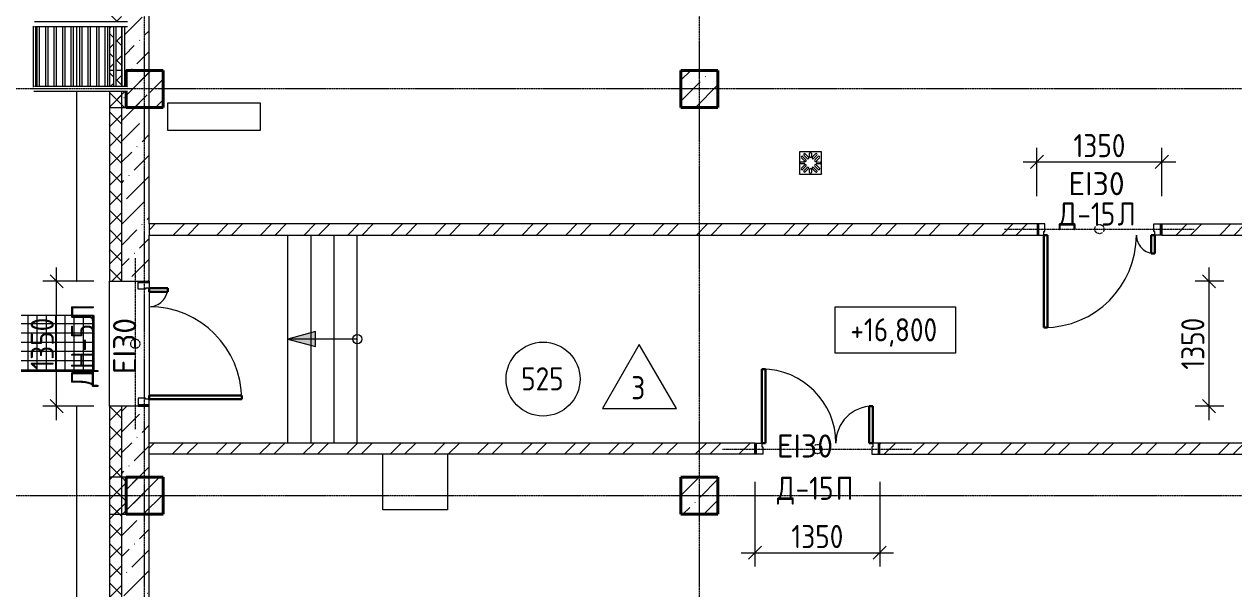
# Model space of a CAD drawing. Header units: millimetres. Extents: x -60946 to 138510, y -262288 to 24501.
# Drawn here: x -4492 to 8587, y -252314 to -246209 of the extents above; entities that cross this region are included whole.
import ezdxf

# ---------------------------------------------------------------- set-up
doc = ezdxf.new("R2010")
doc.units = ezdxf.units.MM
doc.linetypes.add('ADSK_Линия сетки', pattern=[25, 20, -2.5, 0, -2.5])
doc.linetypes.add('ADSK_Невидимые', pattern=[5, 3, -2])
for name, color, linetype, lineweight in [('Аннотация', 7, 'Continuous', 20), ('Двери', 7, 'Continuous', 9), ('Лестницы', 7, 'Continuous', 9), ('Марки дверей', 7, 'Continuous', 20), ('Марки помещений', 7, 'Continuous', 20), ('Несущие колонны', 7, 'Continuous', 18), ('Обобщенные модели', 7, 'ADSK_Невидимые', 18), ('Оборудование', 7, 'Continuous', 18), ('Оси', 7, 'Continuous', 9), ('Отметки', 7, 'Continuous', 9), ('Панели витража', 7, 'Continuous', 9), ('Перекрытие', 7, 'Continuous', 18), ('Размеры', 7, 'Continuous', 9), ('Сантехника', 7, 'Continuous', 18), ('Стены внутренние', 7, 'Continuous', 18), ('Стены наружные', 7, 'Continuous', 18), ('Стены несущие', 7, 'Continuous', 30), ('Стены отделка', 7, 'Continuous', 30), ('Стены штриховка', 7, 'Continuous', 9), ('Стрелки вверх', 7, 'Continuous', 18)]:
    doc.layers.add(name, color=color, linetype=linetype, lineweight=lineweight)
doc.styles.add('GOST Common_2', font='', dxfattribs={"width": 0.9, "height": 250})
doc.styles.add('ISOCPEUR', font='isocpeur.ttf', dxfattribs={"height": 250})
doc.styles.get('GOST Common_2').set_extended_font_data('GOST Common')
doc.dimstyles.new('ADSK_Основной', dxfattribs={"dimscale": 304.8, "dimtxt": 251.428749, "dimasz": 0.463911, "dimexe": 0.492126, "dimexo": 0.984252, "dimgap": 0.164042, "dimtad": 1, "dimdec": 3, "dimrnd": 0.001, "dimdsep": 46, "dimtxsty": 'GOST Common_2', "dimblk1": 'OBLIQUE', "dimblk2": 'OBLIQUE', "dimsah": 1, "dimcen": 0.09, "dimdle": 0.492126, "dimazin": 2, "dimtfac": 1, "dimtdec": 4, "dimtix": 1, "dimtmove": 0, "dimatfit": 3, "dimfxl": 1, "dimtvp": 1, "dimtolj": 1, "dimtzin": 0, "dimlwd": 20, "dimlwe": 20, "dimarcsym": 2})
doc.dimstyles.new('ADSK_Основной_2_5_мм', dxfattribs={"dimscale": 304.8, "dimtxt": 251.428749, "dimasz": 0.463911, "dimexe": 0.492126, "dimexo": 0.984252, "dimgap": 0.098425, "dimtad": 1, "dimrnd": 0.01, "dimdsep": 46, "dimtxsty": 'GOST Common_2', "dimblk1": 'OBLIQUE', "dimblk2": 'OBLIQUE', "dimsah": 1, "dimcen": 0.09, "dimdle": 0.492126, "dimazin": 2, "dimtfac": 1, "dimtdec": 4, "dimtix": 1, "dimtmove": 0, "dimatfit": 3, "dimfxl": 1, "dimtvp": 1, "dimtolj": 1, "dimtzin": 0, "dimlwd": 20, "dimlwe": 20, "dimarcsym": 2})
pattern_1 = [(45, (9.36, -250313.7), (-224.506, 224.506), []), (45, (233.87, -250313.7), (-224.506, 224.506), [396.875, -79.375, 3.353, -76.022])]
pattern_2 = [(45, (9.36, -250313.7), (-106.066, 106.066), []), (135, (9.36, -250313.7), (-106.066, -106.066), [])]
pattern_3 = [(45, (9.36, -250313.7), (-235.732, 235.732), []), (45, (166.5, -250313.7), (-235.732, 235.732), [])]

# ---------------------------------------------------------------- blocks, each defined once
blk = doc.blocks.new('ADSK_КолоннаЖБ_Прямоугольная - 400x400 мм-1807143-Маркировочный 5-й')
at = {"layer": 'Несущие колонны', "lineweight": 40}
for p, q in [((-200, 200), (200, 200)), ((-200, -200), (-200, 200)), ((200, 200), (200, -200)), ((200, -200), (-200, -200))]:
    blk.add_line(p, q, dxfattribs=at)
blk = doc.blocks.new('ADSK_КолоннаЖБ_Прямоугольная - 400x400 мм-V1-Маркировочный 5-й')
at = {"layer": 'Несущие колонны', "lineweight": 40}
for p, q in [((-200, 200), (-25, 200)), ((-200, -200), (-200, 200)), ((25, 200), (200, 200)), ((200, 200), (200, -200)), ((200, -200), (-200, -200))]:
    blk.add_line(p, q, dxfattribs=at)
blk = doc.blocks.new('Дверь двупольная противопожарная наружная - ДН-5Л 1350х2000 Дверной блок двупольный глухой_ противопожарный_ EI30_ левая-2801094-Маркировочный 5-й')
at = {"layer": 'Двери', "lineweight": 30}
for p, q in [((600, 1150), (560, 1150)), ((560, 1150), (560, 150)), ((600, 150), (600, 1150)), ((-600, 350), (-560, 350)), ((-600, 150), (-600, 350)), ((-560, 350), (-560, 150)), ((-560, 150), (-600, 150)), ((560, 150), (600, 150))]:
    blk.add_line(p, q, dxfattribs=at)
at = {"layer": 'Двери'}
for p, q in [((-675, 150), (-660, 150)), ((-675, 30), (-675, 150)), ((-660, 150), (-600, 150)), ((-660, 30), (-660, 150)), ((-660, 150), (-660, 30)), ((-600, 150), (-600, 110)), ((660, 150), (600, 150)), ((600, 150), (600, 110)), ((660, 30), (660, 150)), ((675, 150), (660, 150)), ((660, 150), (660, 30)), ((675, 30), (675, 150)), ((-660, 30), (-675, 30)), ((-590, 30), (-660, 30)), ((-600, 110), (-590, 110)), ((-590, 110), (-590, 30)), ((600, 110), (590, 110)), ((590, 110), (590, 30)), ((590, 30), (660, 30)), ((660, 30), (675, 30))]:
    blk.add_line(p, q, dxfattribs=at)
for centre, radius, start, end in [((600, 150), 1000, 90, 180), ((-600, 150), 200, 360, 90)]:
    blk.add_arc(centre, radius, start, end, dxfattribs=at)
blk = doc.blocks.new('Системная панель - 1_Алюминиевая панель RAL 1013-3095988-Маркировочный 5-й')
at = {"layer": 'Панели витража', "lineweight": 18}
for p, q in [((-1248, 2), (-8498, 2)), ((-1248, -2), (-1248, 2)), ((2157, 2), (102, 2)), ((102, 2), (102, -2)), ((2857, 2), (2207, 2)), ((-8498, -2), (-1248, -2)), ((102, -2), (2157, -2)), ((2207, -2), (2857, -2))]:
    blk.add_line(p, q, dxfattribs=at)
blk = doc.blocks.new('Pozharnaya_lestnitsa - Тип 1-1242896-Маркировочный 5-й')
at = {"layer": 'Оборудование'}
for p, q in [((-275, 1143), (-275, 1010)), ((430, 1158), (-230, 1158)), ((-225, 658), (-225, 1143)), ((-225, 1128), (425, 1128)), ((425, 1118), (-225, 1118)), ((-225, 1088), (425, 1088)), ((425, 1143), (425, 1010)), ((475, 658), (475, 1143)), ((425, 1026), (-225, 1026)), ((-225, 996), (425, 996)), ((425, 934), (-225, 934)), ((-225, 904), (425, 904)), ((425, 842), (-225, 842)), ((-225, 812), (425, 812)), ((-275, 736), (-275, 143)), ((425, 750), (-225, 750)), ((-225, 720), (425, 720)), ((425, 658), (-225, 658)), ((425, 736), (425, 143)), ((-225, 628), (425, 628)), ((425, 566), (-225, 566)), ((-225, 536), (425, 536)), ((425, 474), (-225, 474)), ((-225, 444), (425, 444)), ((-225, 299), (-225, 425)), ((475, 299), (475, 425)), ((425, 382), (-225, 382)), ((-225, 352), (425, 352)), ((425, 290), (-225, 290)), ((-225, 260), (425, 260)), ((-225, 143), (-225, 218)), ((425, 198), (-225, 198)), ((-225, 168), (425, 168)), ((475, 143), (475, 218))]:
    blk.add_line(p, q, dxfattribs=at)
at = {"layer": 'Оборудование', "flags": 128}
for points in [[(-275, 1143), (-275, 1142), (-275, 1141), (-275, 1139), (-275, 1137), (-275, 1133), (-275, 1129), (-275, 1123), (-275, 1118), (-275, 1111), (-275, 1103), (-275, 1095), (-275, 1086), (-275, 1077), (-275, 1067), (-275, 1056), (-275, 1044), (-275, 1032), (-275, 1019), (-275, 1005), (-275, 991), (-275, 977), (-275, 961), (-275, 946), (-275, 930), (-275, 913), (-275, 896), (-275, 879), (-275, 861), (-275, 843), (-275, 824), (-275, 805), (-275, 786), (-275, 767), (-275, 748), (-275, 728), (-275, 708), (-275, 688), (-275, 668), (-275, 648), (-275, 628), (-275, 608), (-275, 588), (-275, 569), (-275, 549), (-275, 529), (-275, 510), (-275, 491), (-275, 472), (-275, 453), (-275, 435), (-275, 417), (-275, 399), (-275, 382), (-275, 365), (-275, 349), (-275, 333), (-275, 317), (-275, 302), (-275, 288), (-275, 274), (-275, 261), (-275, 248), (-275, 236), (-275, 225), (-275, 214), (-275, 204), (-275, 195), (-275, 187), (-275, 179), (-275, 172), (-275, 165), (-275, 160), (-275, 155), (-275, 151), (-275, 148), (-275, 145), (-275, 144), (-275, 143), (-275, 143)], [(-225, 143), (-225, 143), (-225, 144), (-225, 146), (-225, 149), (-225, 153), (-225, 157), (-225, 162), (-225, 168), (-225, 175), (-225, 182), (-225, 191), (-225, 199), (-225, 209), (-225, 219), (-225, 230), (-225, 242), (-225, 254), (-225, 267), (-225, 280), (-225, 295), (-225, 309), (-225, 324), (-225, 340), (-225, 356), (-225, 373), (-225, 390), (-225, 407), (-225, 425), (-225, 443), (-225, 462), (-225, 480), (-225, 500), (-225, 519), (-225, 538), (-225, 558), (-225, 578), (-225, 598), (-225, 618), (-225, 637), (-225, 657), (-225, 677), (-225, 697), (-225, 717), (-225, 737), (-225, 756), (-225, 776), (-225, 795), (-225, 814), (-225, 833), (-225, 851), (-225, 869), (-225, 887), (-225, 904), (-225, 921), (-225, 937), (-225, 953), (-225, 969), (-225, 983), (-225, 998), (-225, 1012), (-225, 1025), (-225, 1037), (-225, 1049), (-225, 1061), (-225, 1071), (-225, 1081), (-225, 1091), (-225, 1099), (-225, 1107), (-225, 1114), (-225, 1120), (-225, 1126), (-225, 1131), (-225, 1135), (-225, 1138), (-225, 1140), (-225, 1142), (-225, 1143), (-225, 1143)], [(425, 1143), (425, 1142), (425, 1141), (425, 1139), (425, 1137), (425, 1133), (425, 1129), (425, 1123), (425, 1118), (425, 1111), (425, 1103), (425, 1095), (425, 1086), (425, 1077), (425, 1067), (425, 1056), (425, 1044), (425, 1032), (425, 1019), (425, 1005), (425, 991), (425, 977), (425, 961), (425, 946), (425, 930), (425, 913), (425, 896), (425, 879), (425, 861), (425, 843), (425, 824), (425, 805), (425, 786), (425, 767), (425, 748), (425, 728), (425, 708), (425, 688), (425, 668), (425, 648), (425, 628), (425, 608), (425, 588), (425, 569), (425, 549), (425, 529), (425, 510), (425, 491), (425, 472), (425, 453), (425, 435), (425, 417), (425, 399), (425, 382), (425, 365), (425, 349), (425, 333), (425, 317), (425, 302), (425, 288), (425, 274), (425, 261), (425, 248), (425, 236), (425, 225), (425, 214), (425, 204), (425, 195), (425, 187), (425, 179), (425, 172), (425, 165), (425, 160), (425, 155), (425, 151), (425, 148), (425, 145), (425, 144), (425, 143), (425, 143)], [(475, 143), (475, 143), (475, 144), (475, 146), (475, 149), (475, 153), (475, 157), (475, 162), (475, 168), (475, 175), (475, 182), (475, 191), (475, 199), (475, 209), (475, 219), (475, 230), (475, 242), (475, 254), (475, 267), (475, 280), (475, 295), (475, 309), (475, 324), (475, 340), (475, 356), (475, 373), (475, 390), (475, 407), (475, 425), (475, 443), (475, 462), (475, 480), (475, 500), (475, 519), (475, 538), (475, 558), (475, 578), (475, 598), (475, 618), (475, 637), (475, 657), (475, 677), (475, 697), (475, 717), (475, 737), (475, 756), (475, 776), (475, 795), (475, 814), (475, 833), (475, 851), (475, 869), (475, 887), (475, 904), (475, 921), (475, 937), (475, 953), (475, 969), (475, 983), (475, 998), (475, 1012), (475, 1025), (475, 1037), (475, 1049), (475, 1061), (475, 1071), (475, 1081), (475, 1091), (475, 1099), (475, 1107), (475, 1114), (475, 1120), (475, 1126), (475, 1131), (475, 1135), (475, 1138), (475, 1140), (475, 1142), (475, 1143), (475, 1143)]]:
    blk.add_lwpolyline(points, dxfattribs=at)
at = {"layer": 'Оборудование'}
for centre, start, end in [((-250, 1143), 165, 180), ((-250, 143), 180, 195), ((-250, 143), 345, 0), ((450, 143), 180, 195), ((450, 143), 345, 360)]:
    blk.add_arc(centre, 25, start, end, dxfattribs=at)
blk = doc.blocks.new('Дверь двупольная  противопожарная - Д-15Л 1350х2200 Дверной блок двупольный глухой_ противопожарный_ EI30_ левая-2742977-Маркировочный 5-й')
at = {"layer": 'Двери', "lineweight": 30}
for p, q in [((600, 1060), (560, 1060)), ((560, 1060), (560, 60)), ((600, 60), (600, 1060)), ((-600, 260), (-560, 260)), ((-600, 60), (-600, 260)), ((-560, 260), (-560, 60)), ((-560, 60), (-600, 60)), ((560, 60), (600, 60))]:
    blk.add_line(p, q, dxfattribs=at)
at = {"layer": 'Двери'}
for p, q in [((-675, 60), (-660, 60)), ((-675, -60), (-675, 60)), ((-660, 60), (-600, 60)), ((-660, -60), (-660, 60)), ((-660, 60), (-660, -60)), ((-600, 60), (-600, 20)), ((-600, 20), (-590, 20)), ((-590, 20), (-590, -60)), ((600, 20), (590, 20)), ((590, 20), (590, -60)), ((660, 60), (600, 60)), ((600, 60), (600, 20)), ((660, -60), (660, 60)), ((675, 60), (660, 60)), ((660, 60), (660, -60)), ((675, -60), (675, 60)), ((-660, -60), (-675, -60)), ((-590, -60), (-660, -60)), ((590, -60), (660, -60)), ((660, -60), (675, -60))]:
    blk.add_line(p, q, dxfattribs=at)
for centre, radius, start, end in [((600, 60), 1000, 90, 180), ((-600, 60), 200, 360, 90)]:
    blk.add_arc(centre, radius, start, end, dxfattribs=at)
blk = doc.blocks.new('Дверь двупольная  противопожарная - Д-15П 1550х2200 Дверной блок двупольный глухой_ противопожарный_ EI30_ правая-2349942-Маркировочный 5-й')
at = {"layer": 'Двери', "lineweight": 30}
for p, q in [((-600, 860), (-560, 860)), ((-600, 60), (-600, 860)), ((-560, 860), (-560, 60)), ((600, 460), (560, 460)), ((560, 460), (560, 60)), ((600, 60), (600, 460)), ((-560, 60), (-600, 60)), ((560, 60), (600, 60))]:
    blk.add_line(p, q, dxfattribs=at)
at = {"layer": 'Двери'}
for p, q in [((-675, 60), (-660, 60)), ((-675, -60), (-675, 60)), ((-660, 60), (-600, 60)), ((-660, -60), (-660, 60)), ((-660, 60), (-660, -60)), ((-600, 60), (-600, 20)), ((-600, 20), (-590, 20)), ((-590, 20), (-590, -60)), ((600, 20), (590, 20)), ((590, 20), (590, -60)), ((660, 60), (600, 60)), ((600, 60), (600, 20)), ((660, -60), (660, 60)), ((675, 60), (660, 60)), ((660, 60), (660, -60)), ((675, -60), (675, 60)), ((-660, -60), (-675, -60)), ((-590, -60), (-660, -60)), ((590, -60), (660, -60)), ((660, -60), (675, -60))]:
    blk.add_line(p, q, dxfattribs=at)
for centre, radius, start, end in [((-600, 60), 800, 360, 90), ((600, 60), 400, 90, 180)]:
    blk.add_arc(centre, radius, start, end, dxfattribs=at)
blk = doc.blocks.new('710_HL_Трап HL616_1H 1_Нет__СантехПрибор_Нет основы_ - 710_HL_Трап HL616_1H 1_Нет__СантехПрибор_Нет основы_-2778976-Маркировочный 5-й')
at = {"layer": 'Сантехника'}
for p, q in [((-120, 120), (-120, -120)), ((120, 120), (-120, 120)), ((-102, 11), (-69, 10)), ((-62, 20), (-98, 56)), ((-84, 70), (-48, 34)), ((-34, 48), (-70, 84)), ((-56, 98), (-20, 62)), ((-9, 70), (-9, 103)), ((11, 103), (11, 70)), ((20, 62), (56, 98)), ((70, 84), (34, 48)), ((48, 34), (84, 70)), ((98, 56), (62, 20)), ((71, 10), (104, 9)), ((120, -120), (120, 120)), ((-120, -120), (120, -120)), ((-70, -10), (-102, -9)), ((-98, -56), (-62, -20)), ((-48, -34), (-84, -70)), ((-70, -84), (-34, -48)), ((-20, -62), (-56, -98)), ((-9, -103), (-9, -70)), ((11, -70), (11, -103)), ((56, -98), (20, -62)), ((34, -48), (70, -84)), ((84, -70), (48, -34)), ((62, -20), (98, -56)), ((104, -11), (71, -10))]:
    blk.add_line(p, q, dxfattribs=at)
for centre, start, end in [((-102, 1), 89.6219, 269.6219), ((-91, 63), 45, 225), ((-63, 91), 45, 225), ((-70, 0), 269.6219, 89.6219), ((-55, 27), 225, 45), ((-27, 55), 225, 45), ((1, 103), 0, 180), ((1, 70), 180, 360), ((27, 55), 135, 315), ((55, 27), 135, 315), ((63, 91), 315, 135), ((71, 0), 89.6219, 269.6219), ((91, 63), 315, 135), ((104, -1), 269.6219, 89.6219), ((-91, -63), 135, 315), ((-63, -91), 135, 315), ((-55, -27), 315, 135), ((-27, -55), 315, 135), ((1, -70), 0, 180), ((1, -103), 180, 360), ((27, -55), 45, 225), ((55, -27), 45, 225), ((63, -91), 225, 45), ((91, -63), 225, 45)]:
    blk.add_arc(centre, 10, start, end, dxfattribs=at)
for points, knots in [([(-118, 118), (-118, 118), (-118, 118), (-119, 119), (-119, 119), (-119, 119), (-119, 119), (-119, 119), (-120, 120), (-120, 120), (-120, 120), (-120, 120), (-120, 120), (-120, 120), (-120, 120)], [0, 0, 0, 0, 0.142857, 0.285714, 0.357143, 0.428571, 0.5, 0.571429, 0.642857, 0.714286, 0.785714, 0.857143, 0.928571, 1, 1, 1, 1]), ([(120, 120), (120, 120), (120, 120), (120, 120), (120, 120), (120, 120), (120, 120), (119, 119), (119, 119), (119, 119), (119, 119), (119, 119), (118, 118), (118, 118), (118, 118)], [0, 0, 0, 0, 0.071429, 0.142857, 0.214286, 0.285714, 0.357143, 0.428571, 0.5, 0.571429, 0.642857, 0.714286, 0.857143, 1, 1, 1, 1]), ([(-120, -120), (-120, -120), (-120, -120), (-120, -120), (-120, -120), (-120, -120), (-120, -120), (-119, -119), (-119, -119), (-119, -119), (-119, -119), (-119, -119), (-118, -118), (-118, -118), (-118, -118)], [0, 0, 0, 0, 0.071429, 0.142857, 0.214286, 0.285714, 0.357143, 0.428571, 0.5, 0.571429, 0.642857, 0.714286, 0.857143, 1, 1, 1, 1]), ([(118, -118), (118, -118), (118, -118), (119, -119), (119, -119), (119, -119), (119, -119), (119, -119), (120, -120), (120, -120), (120, -120), (120, -120), (120, -120), (120, -120), (120, -120)], [0, 0, 0, 0, 0.142857, 0.285714, 0.357143, 0.428571, 0.5, 0.571429, 0.642857, 0.714286, 0.785714, 0.857143, 0.928571, 1, 1, 1, 1])]:
    blk.add_open_spline(points, degree=3, knots=knots, dxfattribs=at)
blk = doc.blocks.new('TN_Дорожка_ брусчатка - Дорожка_ брусчатка 50 мм-3128622-Маркировочный 5-й')
at = {"layer": 'Оборудование', "lineweight": 9}
h = blk.add_hatch(dxfattribs=at)
h.set_pattern_fill('FP_29', color=256, style=0, pattern_type=2)
h.set_pattern_definition([(0, (-4550.76, 654.41), (0, 100), []), (90, (-4550.76, 654.41), (-99.989, 6e-15), [])])
h.paths.add_polyline_path([(-3751, 354), (-3751, 954), (-4535, 954), (-4535, 354)])
at = {"layer": 'Оборудование'}
for p, q in [((-3751, 954), (-4536, 954)), ((-3751, 354), (-3751, 954)), ((-3751, 954), (-3750, 954)), ((-3750, 954), (-3750, 354)), ((-4536, 354), (-3751, 354)), ((-3750, 354), (-3751, 354))]:
    blk.add_line(p, q, dxfattribs=at)
blk = doc.blocks.new('BS_Перемычка металлическая - BS_Перемычка металлическая-3899641-Маркировочный 5-й')
at = {"layer": 'Обобщенные модели', "linetype": 'ADSK_Невидимые', "lineweight": 18}
blk.add_line((-1025, 0), (1025, 0), dxfattribs=at)
blk.add_circle((0, 0), 50, dxfattribs=at)
blk = doc.blocks.new('BS_Перемычка металлическая - BS_Перемычка металлическая-3930218-Маркировочный 5-й')
at = {"layer": 'Обобщенные модели', "linetype": 'ADSK_Невидимые', "lineweight": 18}
blk.add_line((-925, 0), (925, 0), dxfattribs=at)
blk.add_circle((0, 0), 50, dxfattribs=at)
blk = doc.blocks.new('ADSK_Марка_Помещение_ОдноЗначение - Номер-159740-Маркировочный 5-й')
at = {"layer": 'Марки помещений'}
blk.add_circle((0, 0), 4, dxfattribs=at)
blk = doc.blocks.new('ADSK_Марка_Помещение_ТипПола_ГОСТ21-501-2011 - Отделка пола-1456712-Маркировочный 5-й')
at = {"layer": 'Марки помещений'}
for p, q in [((0, 6.93), (-3.96, 0)), ((4.04, 0), (0, 6.93)), ((-3.96, 0), (4.04, 0))]:
    blk.add_line(p, q, dxfattribs=at)
blk = doc.blocks.new('_Oblique')
at = {"color": 0, "linetype": 'ByBlock', "lineweight": -2}
blk.add_line((-0.5, -0.5), (0.5, 0.5), dxfattribs=at)
blk = doc.blocks.new('*D6861')
at = {"layer": 'Defpoints', "color": 0, "transparency": 16777216}
for p in [(-4142, -248989), (-3441, -248989), (-3441, -250339)]:
    blk.add_point(p, dxfattribs=at)
at = {"layer": 'Размеры', "color": 0, "lineweight": 20, "transparency": 16777216}
for p, q in [((-4142, -250489), (-4142, -248839)), ((-3741, -248989), (-4292, -248989)), ((-3741, -250339), (-4292, -250339))]:
    blk.add_line(p, q, dxfattribs=at)
at = {"layer": 'Размеры', "color": 0, "lineweight": 20, "transparency": 16777216, "xscale": 141.4, "yscale": 141.4, "zscale": 141.4}
for p, rotation in [((-4142, -248989), 90), ((-4142, -250339), 270)]:
    blk.add_blockref('_Oblique', p, dxfattribs=dict(at, rotation=rotation))
at = {"layer": 'Размеры', "color": 0, "lineweight": 9, "transparency": 16777216, "insert": (-4297, -249664), "char_height": 250, "width": 700.59, "attachment_point": 5, "rotation": 90, "style": 'GOST Common_2'}
blk.add_mtext('\\A1;1350', dxfattribs=at)
blk = doc.blocks.new('*D6853')
at = {"layer": 'Defpoints', "color": 0, "transparency": 16777216}
for p in [(7809, -247697), (6459, -248369), (7809, -248369)]:
    blk.add_point(p, dxfattribs=at)
at = {"layer": 'Размеры', "color": 0, "lineweight": 20, "transparency": 16777216}
for p, q in [((6459, -248069), (6459, -247547)), ((7809, -248069), (7809, -247547)), ((6309, -247697), (7959, -247697))]:
    blk.add_line(p, q, dxfattribs=at)
at = {"layer": 'Размеры', "color": 0, "lineweight": 20, "transparency": 16777216, "xscale": 141.4, "yscale": 141.4, "zscale": 141.4, "rotation": 180}
blk.add_blockref('_Oblique', (6459, -247697), dxfattribs=at)
at = {"layer": 'Размеры', "color": 0, "lineweight": 20, "transparency": 16777216, "xscale": 141.4, "yscale": 141.4, "zscale": 141.4}
blk.add_blockref('_Oblique', (7809, -247697), dxfattribs=at)
at = {"layer": 'Размеры', "color": 0, "lineweight": 9, "transparency": 16777216, "insert": (7134, -247522), "char_height": 250, "width": 700.59, "attachment_point": 5, "style": 'GOST Common_2'}
blk.add_mtext('\\A1;1350', dxfattribs=at)
blk = doc.blocks.new('*D6854')
at = {"layer": 'Defpoints', "color": 0, "transparency": 16777216}
for p in [(3409, -250859), (4759, -250859), (4759, -251924)]:
    blk.add_point(p, dxfattribs=at)
at = {"layer": 'Размеры', "color": 0, "lineweight": 20, "transparency": 16777216}
for p, q in [((3409, -251159), (3409, -252074)), ((4759, -251159), (4759, -252074)), ((3259, -251924), (4909, -251924))]:
    blk.add_line(p, q, dxfattribs=at)
at = {"layer": 'Размеры', "color": 0, "lineweight": 20, "transparency": 16777216, "xscale": 141.4, "yscale": 141.4, "zscale": 141.4, "rotation": 180}
blk.add_blockref('_Oblique', (3409, -251924), dxfattribs=at)
at = {"layer": 'Размеры', "color": 0, "lineweight": 20, "transparency": 16777216, "xscale": 141.4, "yscale": 141.4, "zscale": 141.4}
blk.add_blockref('_Oblique', (4759, -251924), dxfattribs=at)
at = {"layer": 'Размеры', "color": 0, "lineweight": 9, "transparency": 16777216, "insert": (4084, -251749), "char_height": 250, "width": 700.59, "attachment_point": 5, "style": 'GOST Common_2'}
blk.add_mtext('\\A1;1350', dxfattribs=at)
blk = doc.blocks.new('*D6857')
at = {"layer": 'Defpoints', "color": 0, "transparency": 16777216}
for p in [(8779, -248989), (8319, -250339), (8779, -250339)]:
    blk.add_point(p, dxfattribs=at)
at = {"layer": 'Размеры', "color": 0, "lineweight": 20, "transparency": 16777216}
for p, q in [((8319, -248839), (8319, -250489)), ((8479, -248989), (8169, -248989)), ((8479, -250339), (8169, -250339))]:
    blk.add_line(p, q, dxfattribs=at)
at = {"layer": 'Размеры', "color": 0, "lineweight": 20, "transparency": 16777216, "xscale": 141.4, "yscale": 141.4, "zscale": 141.4}
for p, rotation in [((8319, -248989), 90), ((8319, -250339), 270)]:
    blk.add_blockref('_Oblique', p, dxfattribs=dict(at, rotation=rotation))
at = {"layer": 'Размеры', "color": 0, "lineweight": 9, "transparency": 16777216, "insert": (8144, -249664), "char_height": 250, "width": 700.59, "attachment_point": 5, "rotation": 90, "style": 'GOST Common_2'}
blk.add_mtext('\\A1;1350', dxfattribs=at)
blk = doc.blocks.new('Высотные отметки - Рамка-12095-Маркировочный 5-й')
at = {"layer": 'Аннотация', "lineweight": 20}
for p, q in [((-6.5, 0), (-6.5, 5)), ((-6.5, 5), (6.5, 5)), ((6.5, 5), (6.5, 0)), ((6.5, 0), (-6.5, 0))]:
    blk.add_line(p, q, dxfattribs=at)

msp = doc.modelspace()

# ---------------------------------------------------------------- hatches: boundary and pattern name
at = {"layer": 'Несущие колонны', "lineweight": 9}
h = msp.add_hatch(dxfattribs=at)
h.set_pattern_fill('FP_1', color=256, style=0, pattern_type=2)
h.set_pattern_definition(pattern_1)
h.paths.add_polyline_path([(-2990.6385, -247108.7359), (-2990.6385, -246708.7359), (-3390.6385, -246708.7359), (-3390.6385, -246883.7359), (-3374.1547, -246884.5933), (-3365.3935, -246889.1916), (-3360.7021, -246894.0018), (-3357.6483, -246899.4699), (-3356.249, -246904.0986), (-3355.6385, -246908.7359), (-3357.6585, -246918.0266), (-3360.7847, -246923.5775), (-3366.1006, -246928.8228), (-3371.2052, -246931.6568), (-3375.7971, -246932.9943), (-3390.6385, -246933.7359), (-3390.6385, -247108.7359), (-3154.4525, -247108.7359)])
h = msp.add_hatch(dxfattribs=at)
h.set_pattern_fill('FP_1', color=256, style=0, pattern_type=2)
h.set_pattern_definition(pattern_1)
h.paths.add_polyline_path([(2609.3615, -247108.7359), (3009.3615, -247108.7359), (3009.3615, -246708.7359), (2609.3615, -246708.7359)])
h = msp.add_hatch(dxfattribs=at)
h.set_pattern_fill('FP_1', color=256, style=0, pattern_type=2)
h.set_pattern_definition(pattern_1)
h.paths.add_polyline_path([(-3390.6385, -251508.7359), (-2990.6385, -251508.7359), (-2990.6385, -251108.7359), (-3390.6385, -251108.7359)])
h = msp.add_hatch(dxfattribs=at)
h.set_pattern_fill('FP_1', color=256, style=0, pattern_type=2)
h.set_pattern_definition(pattern_1)
h.paths.add_polyline_path([(2609.3615, -251508.7359), (3009.3615, -251508.7359), (3009.3615, -251108.7359), (2609.3615, -251108.7359)])
at = {"layer": 'Стены внутренние', "lineweight": 9}
h = msp.add_hatch(dxfattribs=at)
h.set_pattern_fill('FP_2', color=256, style=0, pattern_type=2)
h.set_pattern_definition([(45, (9.36, -250313.7), (84.1895, 308.696), [396.875, -79.375, 3.353, -76.022])])
h.paths.add_polyline_path([(-3390.6385, -257108.7359), (-3140.6385, -257108.7359), (-3140.6385, -250338.7359), (-3440.6385, -250338.7359), (-3440.6385, -257108.7359)])
h.paths.add_polyline_path([(-3440.6385, -248988.7359), (-3140.6385, -248988.7359), (-3140.6385, -241108.7359), (-3440.6385, -241108.7359), (-3440.6385, -246183.7359), (-3374.1547, -246184.5933), (-3365.3935, -246189.1916), (-3360.7021, -246194.0018), (-3357.6483, -246199.4699), (-3356.249, -246204.0986), (-3355.6385, -246208.7359), (-3357.6585, -246218.0266), (-3360.7847, -246223.5775), (-3366.1006, -246228.8228), (-3371.2052, -246231.6568), (-3376.3102, -246233.029), (-3380.6385, -246233.7359), (-3405.6385, -246233.7359), (-3405.6385, -246883.7359), (-3374.1547, -246884.5933), (-3365.3935, -246889.1916), (-3360.7021, -246894.0018), (-3357.6483, -246899.4699), (-3356.249, -246904.0986), (-3355.6385, -246908.7359), (-3357.6585, -246918.0266), (-3360.7847, -246923.5775), (-3366.1006, -246928.8228), (-3371.2052, -246931.6568), (-3375.7971, -246932.9943), (-3380.6385, -246933.7359), (-3440.6385, -246933.7359), (-3440.6385, -247220.452)])
h.paths.add_polyline_path([(-3435.6385, -246883.7359), (-3435.6385, -246233.7359), (-3440.6385, -246233.7359), (-3440.6385, -246883.7359)])
h = msp.add_hatch(dxfattribs=at)
h.set_pattern_fill('FP_9', color=256, style=0, pattern_type=2)
h.set_pattern_definition(pattern_3)
h.paths.add_polyline_path([(6459.3615, -248488.7359), (6459.3615, -248368.7359), (-3140.6385, -248368.7359), (-3140.6385, -248488.7359), (5148.0505, -248488.7359)])
h.paths.add_polyline_path([(7809.3615, -248488.7359), (8809.3615, -248488.7359), (8809.3615, -248368.7359), (7809.3615, -248368.7359)])
h = msp.add_hatch(dxfattribs=at)
h.set_pattern_fill('FP_9', color=256, style=0, pattern_type=2)
h.set_pattern_definition(pattern_3)
h.paths.add_polyline_path([(-3140.6385, -250858.7359), (3409.3615, -250858.7359), (3409.3615, -250738.7359), (-3140.6385, -250738.7359)])
h.paths.add_polyline_path([(8809.3615, -250858.7359), (8809.3615, -250738.7359), (4759.3615, -250738.7359), (4759.3615, -250858.7359), (8035.8776, -250858.7359)])
at = {"layer": 'Стены наружные', "lineweight": 9}
h = msp.add_hatch(dxfattribs=at)
h.set_pattern_fill('FP_4', color=256, style=0, pattern_type=2)
h.set_pattern_definition(pattern_2)
h.paths.add_polyline_path([(-3440.6385, -257108.7359), (-3440.6385, -250338.7359), (-3570.6385, -250338.7359), (-3570.6385, -257108.7359), (-3515.4309, -257108.7359)])
h.paths.add_polyline_path([(-3570.6385, -248988.7359), (-3440.6385, -248988.7359), (-3440.6385, -246933.7359), (-3570.6385, -246933.7759), (-3570.6385, -247220.452)])
h.paths.add_polyline_path([(-3493.245, -246883.7359), (-3440.6385, -246883.7359), (-3440.6385, -246233.7359), (-3497.6385, -246233.7359), (-3497.6385, -246883.7359), (-3494.2365, -246883.7359)])
h.paths.add_polyline_path([(-3537.8263, -246883.7359), (-3527.6385, -246883.7359), (-3527.6385, -246233.7359), (-3570.6385, -246233.7359), (-3570.6385, -246883.7359)])
h.paths.add_polyline_path([(-3537.2076, -246183.7359), (-3440.6385, -246183.7359), (-3440.6385, -241108.7359), (-3570.6385, -241108.7359), (-3570.6385, -246183.7359), (-3537.8263, -246183.7359)])
h = msp.add_hatch(dxfattribs=at)
h.set_pattern_fill('FP_4', color=256, style=0, pattern_type=2)
h.set_pattern_definition(pattern_2)
h.paths.add_polyline_path([(-3390.6385, -247108.7359), (-3390.6385, -246933.7359), (-3570.6385, -246933.7759), (-3570.6385, -247108.7359), (-3515.4309, -247108.7359)])
h.paths.add_polyline_path([(-3435.6385, -246883.7359), (-3435.6385, -246708.7359), (-3497.6385, -246708.7359), (-3497.6385, -246883.7359), (-3455.2726, -246883.7359)])
h.paths.add_polyline_path([(-3405.6385, -246883.7359), (-3390.6385, -246883.7359), (-3390.6385, -246708.7359), (-3405.6385, -246708.7359)])
h.paths.add_polyline_path([(-3537.8263, -246883.7359), (-3527.6385, -246883.7359), (-3527.6385, -246708.7359), (-3570.6385, -246708.7359), (-3570.6385, -246883.7359)])
h = msp.add_hatch(dxfattribs=at)
h.set_pattern_fill('FP_4', color=256, style=0, pattern_type=2)
h.set_pattern_definition(pattern_2)
h.paths.add_polyline_path([(-3515.4309, -251508.7359), (-3390.6385, -251508.7359), (-3390.6385, -251108.7359), (-3570.6385, -251108.7359), (-3570.6385, -251508.7359)])
at = {"layer": 'Стрелки вверх'}
msp.add_hatch(color=256, dxfattribs=at).paths.add_polyline_path([(-1340.6385, -249694.1206), (-1340.6385, -249533.3511), (-1640.6385, -249613.7359)])

# ---------------------------------------------------------------- linework, layer by layer
at = {"layer": 'Лестницы'}
for p, q in [((-1640.6385, -250738.7359), (-1640.6385, -248488.7359)), ((-1640.6385, -250738.7359), (-1640.6385, -248488.7359)), ((-1390.6385, -250738.7359), (-1390.6385, -248488.7359)), ((-1390.6385, -250738.7359), (-1390.6385, -248488.7359)), ((-1140.6385, -250738.7359), (-1140.6385, -248488.7359)), ((-1140.6385, -250738.7359), (-1140.6385, -248488.7359)), ((-890.6385, -250738.7359), (-890.6385, -248488.7359)), ((-890.6385, -250738.7359), (-890.6385, -248488.7359))]:
    msp.add_line(p, q, dxfattribs=at)
at = {"layer": 'Несущие колонны', "lineweight": 9}
for p, q in [((-2990.6385, -246708.7359), (-3390.6385, -246708.7359)), ((-3390.6385, -246708.7359), (-3390.6385, -246883.7359)), ((-2990.6385, -247108.7359), (-2990.6385, -246708.7359)), ((3009.3615, -246708.7359), (2609.3615, -246708.7359)), ((2609.3615, -247108.7359), (2609.3615, -246708.7359)), ((3009.3615, -246708.7359), (3009.3615, -247108.7359)), ((-3390.6385, -246933.7359), (-3390.6385, -247108.7359)), ((-3390.6385, -247108.7359), (-2990.6385, -247108.7359)), ((3009.3615, -247108.7359), (2609.3615, -247108.7359)), ((-2990.6385, -251108.7359), (-3390.6385, -251108.7359)), ((-3390.6385, -251108.7359), (-3390.6385, -251508.7359)), ((-2990.6385, -251508.7359), (-2990.6385, -251108.7359)), ((3009.3615, -251108.7359), (2609.3615, -251108.7359)), ((2609.3615, -251508.7359), (2609.3615, -251108.7359)), ((3009.3615, -251108.7359), (3009.3615, -251508.7359)), ((-3390.6385, -251508.7359), (-2990.6385, -251508.7359)), ((3009.3615, -251508.7359), (2609.3615, -251508.7359))]:
    msp.add_line(p, q, dxfattribs=at)
at = {"layer": 'Оси', "color": 253, "linetype": 'ADSK_Линия сетки', "lineweight": 5, "true_color": 0xaaaaaa}
for p, q in [((-3190.6385, -261287.5872), (-3190.6385, -225812.7907)), ((2809.3615, -261287.5872), (2809.3615, -240286.2598)), ((62528.5982, -246908.7359), (-25230.7352, -246908.7359)), ((62528.5982, -251308.7359), (-25230.7352, -251308.7359))]:
    msp.add_line(p, q, dxfattribs=at)
at = {"layer": 'Перекрытие'}
for p, q in [((-2940.6385, -247058.7359), (-1940.6385, -247058.7359)), ((-2940.6385, -247358.7359), (-2940.6385, -247058.7359)), ((-1940.6385, -247058.7359), (-1940.6385, -247358.7359)), ((-1940.6385, -247358.7359), (-2940.6385, -247358.7359)), ((-615.6385, -251458.7359), (-615.6385, -250858.7359)), ((84.3615, -250858.7359), (84.3615, -251458.7359)), ((84.3615, -251458.7359), (-615.6385, -251458.7359))]:
    msp.add_line(p, q, dxfattribs=at)
at = {"layer": 'Стены внутренние', "lineweight": 5}
msp.add_line((-3140.6385, -249103.7359), (-3140.6385, -250223.7359), dxfattribs=at)
at = {"layer": 'Стены наружные', "lineweight": 9}
msp.add_line((-3570.6385, -250338.7359), (-3570.6385, -248988.7359), dxfattribs=at)
at = {"layer": 'Стены несущие', "lineweight": 9}
for p, q in [((-3140.6385, -248368.7359), (-3140.6385, -241108.7359)), ((6459.3615, -248368.7359), (-3140.6385, -248368.7359)), ((7809.3615, -248368.7359), (8809.3615, -248368.7359)), ((-3140.6385, -248988.7359), (-3140.6385, -248488.7359)), ((-3140.6385, -248488.7359), (6459.3615, -248488.7359)), ((7809.3615, -248488.7359), (8809.3615, -248488.7359)), ((-3440.6385, -248988.7359), (-3260.6385, -248988.7359)), ((-3260.6385, -250338.7359), (-3440.6385, -250338.7359)), ((-3140.6385, -250738.7359), (-3140.6385, -250338.7359)), ((3409.3615, -250738.7359), (-3140.6385, -250738.7359)), ((-3140.6385, -257108.7359), (-3140.6385, -250858.7359)), ((3409.3615, -250858.7359), (-3140.6385, -250858.7359)), ((8809.3615, -250738.7359), (4759.3615, -250738.7359)), ((4759.3615, -250858.7359), (8809.3615, -250858.7359))]:
    msp.add_line(p, q, dxfattribs=at)
at = {"layer": 'Стены отделка', "lineweight": 9}
for p, q in [((-3570.6385, -246233.7359), (-3570.6385, -246883.7359)), ((-3527.4925, -246708.7359), (-3570.6385, -246708.7359)), ((-3435.4925, -246708.7359), (-3497.7845, -246708.7359)), ((-3390.6385, -246708.7359), (-3405.7845, -246708.7359)), ((-3390.6385, -246883.7359), (-3390.6385, -246708.7359)), ((-3570.6385, -246933.7359), (-3570.6385, -248988.7359)), ((-3390.6385, -247108.7359), (-3390.6385, -246933.7359)), ((-3570.6385, -247108.7359), (-3390.6385, -247108.7359)), ((-3570.6385, -248988.7359), (-3440.6385, -248988.7359)), ((-3440.6385, -250338.7359), (-3570.6385, -250338.7359)), ((-3570.6385, -250338.7359), (-3570.6385, -257178.7359)), ((-3390.6385, -251108.7359), (-3570.6385, -251108.7359)), ((-3390.6385, -251508.7359), (-3390.6385, -251108.7359)), ((-3570.6385, -251508.7359), (-3390.6385, -251508.7359))]:
    msp.add_line(p, q, dxfattribs=at)
at = {"layer": 'Стены штриховка', "lineweight": 9}
for p, q in [((-3440.6385, -246233.7359), (-3440.6385, -246883.7359)), ((-3440.6385, -246933.7359), (-3440.6385, -248988.7359)), ((-3140.6385, -248368.7359), (-3140.6385, -248488.7359)), ((-3440.6385, -250338.7359), (-3440.6385, -257108.7359)), ((-3140.6385, -250858.7359), (-3140.6385, -250738.7359))]:
    msp.add_line(p, q, dxfattribs=at)
at = {"layer": 'Стрелки вверх'}
for p, q in [((-1340.6385, -249533.3511), (-1640.6385, -249613.7359)), ((-1340.6385, -249694.1206), (-1340.6385, -249533.3511)), ((-1390.6385, -249613.7359), (-1640.6385, -249613.7359)), ((-1640.6385, -249613.7359), (-1340.6385, -249694.1206)), ((-1140.6385, -249613.7359), (-1390.6385, -249613.7359)), ((-890.6385, -249613.7359), (-1140.6385, -249613.7359))]:
    msp.add_line(p, q, dxfattribs=at)
msp.add_circle((-890.6385, -249613.7359), 50, dxfattribs=at)

# ---------------------------------------------------------------- block references
at = {"layer": 'Двери', "color": 8, "true_color": 0x7f7f7f}
for name, p, rotation in [('Дверь двупольная  противопожарная - Д-15Л 1350х2200 Дверной блок двупольный глухой_ противопожарный_ EI30_ левая-2742977-Маркировочный 5-й', (7134.3615, -248428.7359), 180), ('Дверь двупольная противопожарная наружная - ДН-5Л 1350х2000 Дверной блок двупольный глухой_ противопожарный_ EI30_ левая-2801094-Маркировочный 5-й', (-3290.6385, -249663.7359), 269.9999999999997)]:
    msp.add_blockref(name, p, dxfattribs=dict(at, rotation=rotation))
msp.add_blockref('Дверь двупольная  противопожарная - Д-15П 1550х2200 Дверной блок двупольный глухой_ противопожарный_ EI30_ правая-2349942-Маркировочный 5-й', (4084.3615, -250798.7359), dxfattribs=at)
at = {"layer": 'Марки помещений', "xscale": 99.99999999999993, "yscale": 99.99999999999993, "zscale": 99.99999999999993}
for name, p in [('ADSK_Марка_Помещение_ОдноЗначение - Номер-159740-Маркировочный 5-й', (1118.2027, -250046.4426)), ('ADSK_Марка_Помещение_ТипПола_ГОСТ21-501-2011 - Отделка пола-1456712-Маркировочный 5-й', (2157.0233, -250364.817))]:
    msp.add_blockref(name, p, dxfattribs=at)
at = {"layer": 'Несущие колонны', "lineweight": 40, "rotation": 89.9999999999999}
for name, p in [('ADSK_КолоннаЖБ_Прямоугольная - 400x400 мм-V1-Маркировочный 5-й', (-3190.6385, -246908.7359)), ('ADSK_КолоннаЖБ_Прямоугольная - 400x400 мм-1807143-Маркировочный 5-й', (2809.3615, -246908.7359)), ('ADSK_КолоннаЖБ_Прямоугольная - 400x400 мм-1807143-Маркировочный 5-й', (-3190.6385, -251308.7359)), ('ADSK_КолоннаЖБ_Прямоугольная - 400x400 мм-1807143-Маркировочный 5-й', (2809.3615, -251308.7359))]:
    msp.add_blockref(name, p, dxfattribs=at)
at = {"layer": 'Обобщенные модели', "linetype": 'ADSK_Невидимые', "lineweight": 18}
for p in [(7134.3615, -248424.2359), (4084.3615, -250803.2359)]:
    msp.add_blockref('BS_Перемычка металлическая - BS_Перемычка металлическая-3899641-Маркировочный 5-й', p, dxfattribs=at)
at = {"layer": 'Обобщенные модели', "linetype": 'ADSK_Невидимые', "lineweight": 18, "rotation": 269.9999999999995}
msp.add_blockref('BS_Перемычка металлическая - BS_Перемычка металлическая-3930218-Маркировочный 5-й', (-3290.6385, -249663.7359), dxfattribs=at)
at = {"layer": 'Оборудование', "rotation": 89.99999999999748}
msp.add_blockref('Pozharnaya_lestnitsa - Тип 1-1242896-Маркировочный 5-й', (-3237.7416, -246658.7359), dxfattribs=at)
at = {"layer": 'Оборудование'}
msp.add_blockref('TN_Дорожка_ брусчатка - Дорожка_ брусчатка 50 мм-3128622-Маркировочный 5-й', (9.3615, -250313.7049), dxfattribs=at)
at = {"layer": 'Отметки', "lineweight": 20, "xscale": 99.99999999999993, "yscale": 99.99999999999993, "zscale": 99.99999999999993}
msp.add_blockref('Высотные отметки - Рамка-12095-Маркировочный 5-й', (4926.6571, -249765.4331), dxfattribs=at)
at = {"layer": 'Панели витража', "rotation": 89.99999999999862}
msp.add_blockref('Системная панель - 1_Алюминиевая панель RAL 1013-3095988-Маркировочный 5-й', (-3925.6385, -249090.331), dxfattribs=at)
at = {"layer": 'Сантехника'}
msp.add_blockref('710_HL_Трап HL616_1H 1_Нет__СантехПрибор_Нет основы_ - 710_HL_Трап HL616_1H 1_Нет__СантехПрибор_Нет основы_-2778976-Маркировочный 5-й', (4009.3615, -247708.7359), dxfattribs=at)

# ---------------------------------------------------------------- texts
at = {"layer": 'Марки дверей', "color": 1, "lineweight": 5, "true_color": 0xff0000, "char_height": 250, "width": 737.5525, "attachment_point": 1, "style": 'ISOCPEUR'}
for insert in [(6799.9912, -247808.3358), (3646.6412, -250645.1821)]:
    msp.add_mtext('EI30', dxfattribs=dict(at, insert=insert))
at = {"layer": 'Марки дверей', "lineweight": 5, "char_height": 250, "attachment_point": 1, "style": 'GOST Common_2'}
for s, insert, width in [('\\fGOST Common|b0|i0|c204|p34|;\\W.9;Д', (6693.4912, -248135.8279), 245.316375), ('-15', (6895.8975, -248135.8279), 526.708687), ('\\fGOST Common|b0|i0|c204|p34|;\\W.9;Л', (7330.4756, -248135.8279), 223.670812), ('\\fGOST Common|b0|i0|c204|p34|;\\W.9;Д', (3646.6412, -251102.1092), 245.316375), ('-15', (3849.0475, -251102.1092), 526.708687), ('\\fGOST Common|b0|i0|c204|p34|;\\W.9;П', (4283.6256, -251102.1092), 216.455625)]:
    msp.add_mtext(s, dxfattribs=dict(at, insert=insert, width=width))
at = {"layer": 'Марки дверей', "lineweight": 5, "char_height": 250, "attachment_point": 1, "rotation": 90, "style": 'GOST Common_2'}
for s, insert, width in [('\\fGOST Common|b0|i0|c204|p34|;\\W.9;Л', (-3987.2583, -249428.5867), 223.670812), ('-5', (-3987.2583, -249750.0554), 389.620125), ('ДН', (-3987.2583, -250131.0554), 461.772)]:
    msp.add_mtext(s, dxfattribs=dict(at, insert=insert, width=width))
at = {"layer": 'Марки дверей', "color": 1, "lineweight": 5, "true_color": 0xff0000, "insert": (-3531.1854, -249992.1554), "char_height": 250, "width": 737.5525, "attachment_point": 1, "rotation": 90, "style": 'ISOCPEUR'}
msp.add_mtext('EI30', dxfattribs=at)
at = {"layer": 'Марки помещений', "lineweight": 9, "char_height": 250, "attachment_point": 1, "style": 'GOST Common_2'}
for s, insert, width in [('525', (881.9454, -249918.7175), 584.430187), ('\\fGOST Common|b0|i0|c204|p34|;\\W.9;3', (2071.691, -250014.8078), 194.810062)]:
    msp.add_mtext(s, dxfattribs=dict(at, insert=insert, width=width))
at = {"layer": 'Отметки', "lineweight": 20, "insert": (4441.4109, -249388.7261), "char_height": 250, "width": 1164.590943, "attachment_point": 1, "line_spacing_factor": 1.022761, "style": 'GOST Common_2'}
msp.add_mtext('+16,800', dxfattribs=at)

# ---------------------------------------------------------------- dimensions: what is measured, and where the dimension line sits
at = {"layer": 'Размеры', "lineweight": 9}
for base, p1, p2, picture, middle in [((7809.3615, -247696.586), (6459.3615, -248368.7359), (7809.3615, -248368.7359), '*D6853', (7134.3615, -247521.586)), ((4759.3615, -251924.371), (3409.3615, -250858.7359), (4759.3615, -250858.7359), '*D6854', (4084.3615, -251749.371))]:
    dim = msp.add_linear_dim(base=base, p1=p1, p2=p2, dimstyle='ADSK_Основной', override={"dimpost": '<>', "dimfxl": 1350}, dxfattribs=at)
    dim.commit()
    dim.dimension.update_dxf_attribs({"geometry": picture, "text_midpoint": middle})
for base, p1, p2, dimstyle, picture, middle in [((-4142.3595, -248988.7359), (-3440.6385, -250338.7359), (-3440.6385, -248988.7359), 'ADSK_Основной_2_5_мм', '*D6861', (-4297.3595, -249663.7359)), ((8319.2949, -250338.7359), (8779.3615, -248988.7359), (8779.3615, -250338.7359), 'ADSK_Основной', '*D6857', (8144.2949, -249663.7359))]:
    dim = msp.add_linear_dim(base=base, p1=p1, p2=p2, angle=90, dimstyle=dimstyle, override={"dimpost": '<>', "dimfxl": 1350}, dxfattribs=at)
    dim.commit()
    dim.dimension.update_dxf_attribs({"geometry": picture, "text_midpoint": middle})

doc.saveas('drawing.dxf')
